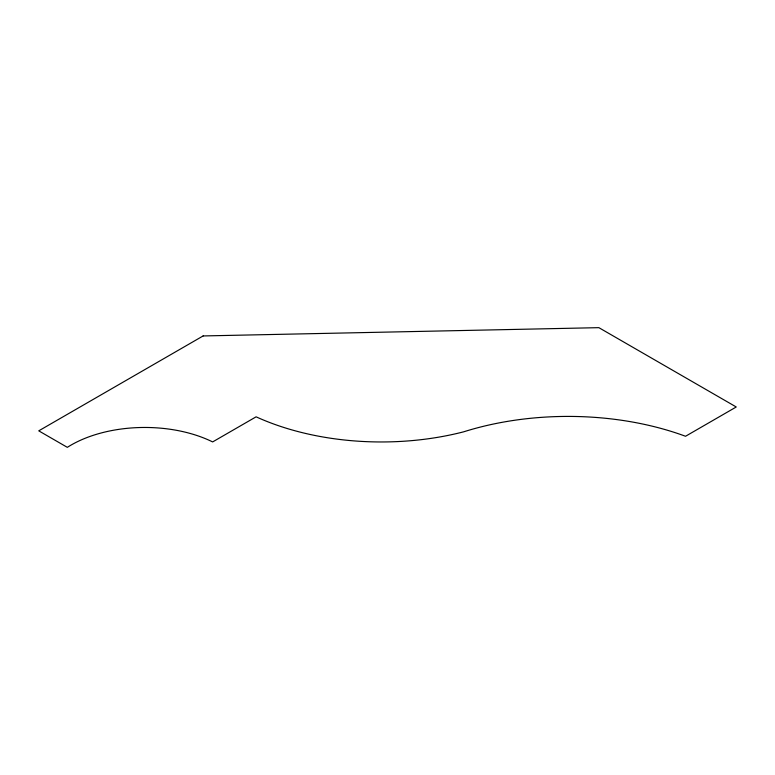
<?xml version="1.0" encoding="UTF-8"?>
<svg xmlns="http://www.w3.org/2000/svg" width="775" height="775" viewBox="0 0 775 775"><rect width="100%" height="100%" fill="white"/><g stroke="black" fill="none" stroke-linecap="round" stroke-linejoin="round"><path stroke-width="1.16" d="M203.118 335.943L38.75 430.842L67.328 447.34A104.392 60.276 0 0 1 212.641 441.924L256.108 416.824A201.791 116.502 0 0 0 463.663 431.82A217.697 125.686 0 0 1 685.536 436.267L736.25 406.982L598.862 327.66L203.118 335.943"/></g></svg>
